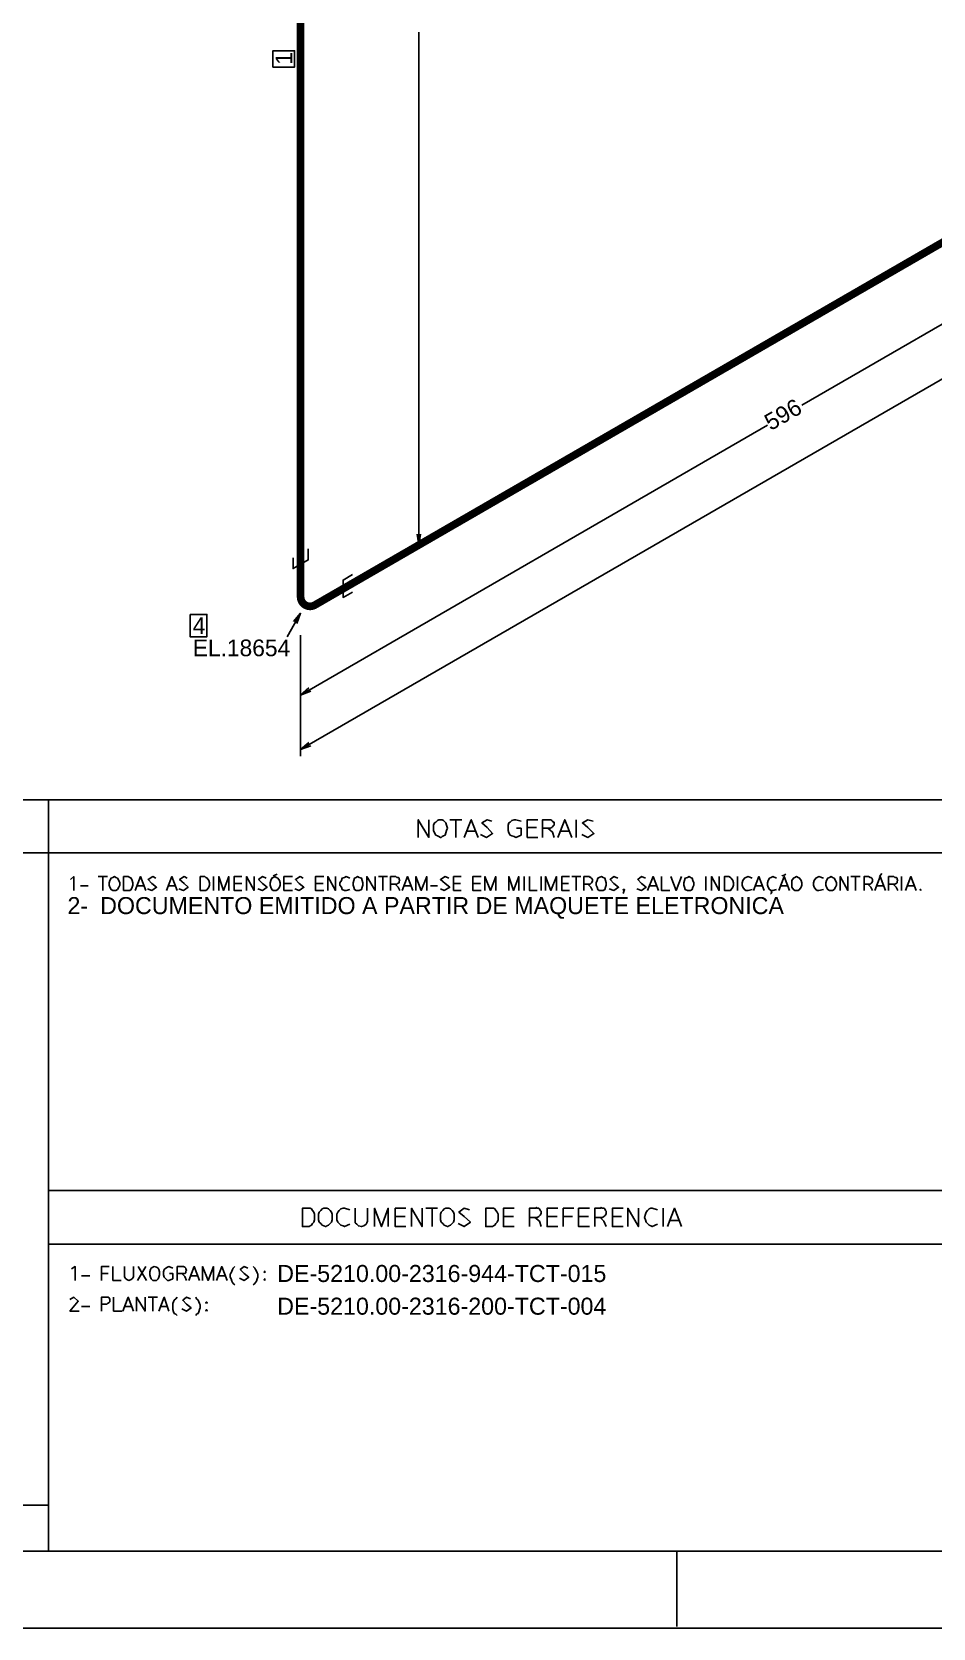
# Model space of a CAD drawing. Extents: x 0 to 607, y 0 to 422.
# Drawn here: x 139.8 to 257.3, y 0 to 207.9 of the extents above; entities that cross this region are included whole.
import ezdxf

# ---------------------------------------------------------------- set-up
doc = ezdxf.new("R2010")
doc.units = 0
doc.header["$MEASUREMENT"] = 0
doc.layers.add('GT_1', color=7, linetype='Continuous')
doc.styles.add('HTX1', font='O8116901', dxfattribs={"width": 1.02})

msp = doc.modelspace()

# ---------------------------------------------------------------- linework, layer by layer
at = {"linetype": 'Continuous'}
msp.add_lwpolyline([(0, 421.74), (597.11, 421.74), (597.11, 0), (0, 0)], close=True, dxfattribs=at)
at = {"layer": 'GT_1', "flags": 128}
for points in [[(25, 10), (583.8, 10), (583.8, 409.8)], [(190.28, 141.077), (190.28, 207.888)], [(171.252, 203.344), (171.252, 205.474), (174.092, 205.474), (174.092, 203.344), (171.252, 203.344)], [(300.401, 194.043), (240.193, 159.324)], [(174.873, 114.452), (259.363, 163.229)], [(174.873, 121.552), (235.72, 156.697)], [(177.358, 133.622), (190.99, 141.503)], [(190.067, 142.497), (190.28, 141.077), (190.493, 142.497)], [(173.879, 139.444), (173.879, 138.024), (175.867, 139.16), (175.867, 140.58)], [(181.618, 137.243), (180.411, 136.533), (180.411, 134.261), (181.618, 134.971)], [(160.46, 132.06), (162.661, 132.06), (162.661, 129.149), (160.46, 129.149), (160.46, 132.06)], [(174.873, 132.202), (173.098, 129.149)], [(174.376, 130.853), (174.873, 132.202), (173.95, 131.137)], [(174.873, 129.362), (174.873, 120.7)], [(174.873, 129.362), (174.873, 113.6)], [(175.938, 122.475), (174.873, 121.552), (176.222, 122.049)], [(175.938, 115.375), (174.873, 114.452), (176.222, 114.949)], [(453.8, 107.9), (25, 107.9)], [(142, 107.9), (142, 10)], [(190.2, 103), (190.2, 105.3), (191.6, 103), (191.6, 105.3)], [(193.2, 103), (193.3, 103.1), (193.5, 103.2), (193.7, 103.3), (193.8, 103.6), (193.9, 103.9), (194, 104.2), (193.9, 104.6), (193.8, 104.9), (193.7, 105), (193.5, 105.2), (193.3, 105.3), (193.1, 105.3), (192.9, 105.3), (192.7, 105.2), (192.5, 105), (192.3, 104.9), (192.2, 104.6), (192.2, 104.2), (192.2, 103.9), (192.3, 103.6), (192.5, 103.3), (192.7, 103.2), (192.9, 103.1), (193.1, 103), (193.2, 103)], [(194.3, 105.3), (195.9, 105.3)], [(195.1, 103), (195.1, 105.3)], [(196.2, 103), (197.1, 105.3), (198, 103)], [(198.3, 103.4), (199.1, 103), (199.9, 103.5), (199.2, 104.3), (198.5, 104.9), (199.2, 105.3), (199.8, 105.1)], [(203.6, 105.1), (202.9, 105.3), (202.7, 105.3), (202.4, 105.2), (202.2, 105), (202, 104.9), (201.9, 104.6), (201.9, 104.2), (201.9, 103.9), (202, 103.6), (202.2, 103.3), (202.4, 103.2), (202.7, 103.1), (202.9, 103), (203.6, 103.3), (203.6, 104.2), (203, 104.2)], [(205.8, 105.3), (204.4, 105.3), (204.4, 103), (205.8, 103)], [(204.4, 104.3), (205.6, 104.3)], [(206.4, 103), (206.4, 105.3), (207.3, 105.3), (207.5, 105.3), (207.6, 105.2), (207.7, 105.1), (207.8, 105), (207.9, 105), (207.9, 104.8), (207.9, 104.6), (207.8, 104.5), (207.7, 104.4), (207.6, 104.3), (207.4, 104.2), (207.3, 104.2), (206.4, 104.2)], [(207.1, 104.2), (207.7, 103.7), (207.9, 103)], [(208.4, 103), (209.3, 105.3), (210.2, 103)], [(210.8, 103), (210.8, 105.3)], [(211.5, 103.4), (212.3, 103), (213.1, 103.5), (212.3, 104.3), (211.6, 104.9), (212.3, 105.3), (213, 105.1)], [(196.5, 103.8), (197.7, 103.8)], [(208.7, 103.8), (209.9, 103.8)], [(328.9, 101), (25, 101)], [(144.9, 97.5), (145.3, 97.9), (145.3, 96.1)], [(148.5, 97.9), (149.7, 97.9)], [(149.1, 96.1), (149.1, 97.9)], [(150.7, 96.1), (150.8, 96.1), (151, 96.2), (151.2, 96.5), (151.3, 96.8), (151.3, 97.1), (151.2, 97.4), (151, 97.7), (150.8, 97.8), (150.6, 97.9), (150.4, 97.8), (150.2, 97.7), (150, 97.4), (149.9, 97.1), (149.9, 96.8), (150, 96.5), (150.2, 96.2), (150.4, 96.1), (150.6, 96.1), (150.7, 96.1)], [(152.5, 96.1), (152.6, 96.1), (152.8, 96.2), (152.9, 96.5), (153, 96.8), (153, 97.1), (152.9, 97.4), (152.8, 97.7), (152.6, 97.8), (152.4, 97.9), (151.8, 97.9), (151.8, 96.1), (152.4, 96.1), (152.5, 96.1)], [(153.3, 96.1), (154, 97.9), (154.7, 96.1)], [(154.9, 96.3), (155.5, 96.1), (156.1, 96.5), (155.5, 97), (155, 97.5), (155.6, 97.9), (156, 97.7)], [(157.4, 96.1), (158.1, 97.9), (158.8, 96.1)], [(159, 96.3), (159.6, 96.1), (160.2, 96.5), (159.7, 97), (159.1, 97.5), (159.7, 97.9), (160.1, 97.7)], [(162.4, 96.1), (162.5, 96.1), (162.7, 96.2), (162.9, 96.5), (163, 96.8), (163, 97.1), (162.9, 97.4), (162.7, 97.7), (162.5, 97.8), (162.4, 97.9), (161.8, 97.9), (161.8, 96.1), (162.4, 96.1)], [(163.5, 96.1), (163.5, 97.9)], [(164.2, 96.1), (164.2, 97.9), (164.8, 96.1), (165.5, 97.9), (165.5, 96.1)], [(167.2, 97.9), (166.2, 97.9), (166.2, 96.1), (167.2, 96.1)], [(167.8, 96.1), (167.8, 97.9), (168.8, 96.1), (168.8, 97.9)], [(169.3, 96.3), (169.9, 96.1), (170.5, 96.5), (169.9, 97), (169.4, 97.5), (169.9, 97.9), (170.4, 97.7)], [(171.6, 96.1), (171.7, 96.1), (171.9, 96.2), (172.1, 96.5), (172.2, 96.8), (172.2, 97.1), (172.1, 97.4), (171.9, 97.7), (171.7, 97.8), (171.5, 97.9), (171.3, 97.8), (171.1, 97.7), (171, 97.4), (170.9, 97.1), (170.9, 96.8), (171, 96.5), (171.1, 96.2), (171.3, 96.1), (171.5, 96.1), (171.6, 96.1)], [(171.3, 98), (171.5, 98.1), (171.8, 98.2)], [(173.8, 97.9), (172.7, 97.9), (172.7, 96.1), (173.8, 96.1)], [(174.1, 96.3), (174.7, 96.1), (175.3, 96.5), (174.7, 97), (174.2, 97.5), (174.8, 97.9), (175.2, 97.7)], [(177.9, 97.9), (176.8, 97.9), (176.8, 96.1), (177.9, 96.1)], [(178.4, 96.1), (178.4, 97.9), (179.4, 96.1), (179.4, 97.9)], [(181.3, 97.7), (180.8, 97.9), (180.6, 97.8), (180.3, 97.7), (180.2, 97.4), (180, 97.1), (180, 96.8), (180.2, 96.5), (180.3, 96.2), (180.6, 96.1), (180.8, 96.1), (181.3, 96.2)], [(182.4, 96.1), (182.5, 96.1), (182.8, 96.2), (182.9, 96.5), (183, 96.8), (183, 97.1), (182.9, 97.4), (182.8, 97.7), (182.5, 97.8), (182.3, 97.9), (182.1, 97.8), (181.9, 97.7), (181.8, 97.4), (181.7, 97.1), (181.7, 96.8), (181.8, 96.5), (181.9, 96.2), (182.1, 96.1), (182.3, 96.1), (182.4, 96.1)], [(183.5, 96.1), (183.5, 97.9), (184.6, 96.1), (184.6, 97.9)], [(185, 97.9), (186.2, 97.9)], [(185.6, 96.1), (185.6, 97.9)], [(186.6, 96.1), (186.6, 97.9), (187.3, 97.9), (187.4, 97.8), (187.6, 97.8), (187.7, 97.7), (187.7, 97.5), (187.8, 97.4), (187.7, 97.3), (187.7, 97.1), (187.5, 97), (187.4, 96.9), (187.3, 96.9), (186.6, 96.9)], [(188.1, 96.1), (188.8, 97.9), (189.5, 96.1)], [(189.9, 96.1), (189.9, 97.9), (190.6, 96.1), (191.3, 97.9), (191.3, 96.1)], [(193.1, 96.3), (193.6, 96.1), (194.3, 96.5), (193.7, 97), (193.1, 97.5), (193.7, 97.9), (194.2, 97.7)], [(195.8, 97.9), (194.8, 97.9), (194.8, 96.1), (195.8, 96.1)], [(198.4, 97.9), (197.3, 97.9), (197.3, 96.1), (198.4, 96.1)], [(198.9, 96.1), (198.9, 97.9), (199.6, 96.1), (200.3, 97.9), (200.3, 96.1)], [(202, 96.1), (202, 97.9), (202.6, 96.1), (203.3, 97.9), (203.3, 96.1)], [(204, 96.1), (204, 97.9)], [(204.7, 97.9), (204.7, 96.1), (205.7, 96.1)], [(206.2, 96.1), (206.2, 97.9)], [(206.8, 96.1), (206.8, 97.9), (207.5, 96.1), (208.2, 97.9), (208.2, 96.1)], [(209.9, 97.9), (208.9, 97.9), (208.9, 96.1), (209.9, 96.1)], [(210.2, 97.9), (211.4, 97.9)], [(210.8, 96.1), (210.8, 97.9)], [(211.8, 96.1), (211.8, 97.9), (212.4, 97.9), (212.5, 97.9), (212.6, 97.8), (212.7, 97.8), (212.8, 97.7), (212.9, 97.5), (212.9, 97.4), (212.9, 97.3), (212.8, 97.1), (212.7, 97), (212.6, 96.9), (212.4, 96.9), (211.8, 96.9)], [(214.2, 96.1), (214.3, 96.1), (214.5, 96.2), (214.6, 96.5), (214.7, 96.8), (214.7, 97.1), (214.6, 97.4), (214.5, 97.7), (214.3, 97.8), (214.1, 97.9), (213.8, 97.8), (213.6, 97.7), (213.5, 97.4), (213.4, 97.1), (213.4, 96.8), (213.5, 96.5), (213.6, 96.2), (213.8, 96.1), (214.1, 96.1), (214.2, 96.1)], [(215.1, 96.3), (215.7, 96.1), (216.3, 96.5), (215.7, 97), (215.2, 97.5), (215.7, 97.9), (216.2, 97.7)], [(218.7, 96.3), (219.3, 96.1), (219.9, 96.5), (219.3, 97), (218.8, 97.5), (219.3, 97.9), (219.8, 97.7)], [(220.1, 96.1), (220.8, 97.9), (221.5, 96.1)], [(221.9, 97.9), (221.9, 96.1), (223, 96.1)], [(223.1, 97.9), (223.8, 96.1), (224.5, 97.9)], [(225.6, 96.1), (225.7, 96.1), (225.9, 96.2), (226, 96.5), (226.1, 96.8), (226.1, 97.1), (226, 97.4), (225.9, 97.7), (225.7, 97.8), (225.5, 97.9), (225.3, 97.8), (225, 97.7), (224.9, 97.4), (224.8, 97.1), (224.8, 96.8), (224.9, 96.5), (225, 96.2), (225.3, 96.1), (225.5, 96.1), (225.6, 96.1)], [(227.7, 96.1), (227.7, 97.9)], [(228.4, 96.1), (228.4, 97.9), (229.4, 96.1), (229.4, 97.9)], [(230.8, 96.1), (230.9, 96.1), (231, 96.2), (231.2, 96.5), (231.3, 96.8), (231.3, 97.1), (231.2, 97.4), (231, 97.7), (230.9, 97.8), (230.7, 97.9), (230.1, 97.9), (230.1, 96.1), (230.7, 96.1), (230.8, 96.1)], [(231.8, 96.1), (231.8, 97.9)], [(233.7, 97.7), (233.2, 97.9), (232.9, 97.8), (232.7, 97.7), (232.5, 97.4), (232.4, 97.1), (232.4, 96.8), (232.5, 96.5), (232.7, 96.2), (232.9, 96.1), (233.2, 96.1), (233.7, 96.2)], [(233.9, 96.1), (234.6, 97.9), (235.3, 96.1)], [(236.9, 97.7), (236.4, 97.9), (236.2, 97.8), (236, 97.7), (235.8, 97.4), (235.7, 97.1), (235.7, 96.8), (235.8, 96.5), (236, 96.2), (236.2, 96.1), (236.4, 96.1), (236.9, 96.2)], [(237.2, 96.1), (237.9, 97.9), (238.6, 96.1)], [(237.6, 98), (237.9, 98.1), (238.1, 98.2)], [(239.6, 96.1), (239.7, 96.1), (239.9, 96.2), (240.1, 96.5), (240.2, 96.8), (240.2, 97.1), (240.1, 97.4), (239.9, 97.7), (239.7, 97.8), (239.5, 97.9), (239.3, 97.8), (239.1, 97.7), (238.9, 97.4), (238.9, 97.1), (238.9, 96.8), (238.9, 96.5), (239.1, 96.2), (239.3, 96.1), (239.5, 96.1), (239.6, 96.1)], [(243, 97.7), (242.4, 97.9), (242.2, 97.8), (242, 97.7), (241.8, 97.4), (241.7, 97.1), (241.7, 96.8), (241.8, 96.5), (242, 96.2), (242.2, 96.1), (242.4, 96.1), (243, 96.2)], [(244.1, 96.1), (244.2, 96.1), (244.4, 96.2), (244.6, 96.5), (244.7, 96.8), (244.7, 97.1), (244.6, 97.4), (244.4, 97.7), (244.2, 97.8), (244, 97.9), (243.8, 97.8), (243.6, 97.7), (243.4, 97.4), (243.3, 97.1), (243.3, 96.8), (243.4, 96.5), (243.6, 96.2), (243.8, 96.1), (244, 96.1), (244.1, 96.1)], [(245.2, 96.1), (245.2, 97.9), (246.2, 96.1), (246.2, 97.9)], [(246.6, 97.9), (247.8, 97.9)], [(247.2, 96.1), (247.2, 97.9)], [(248.3, 96.1), (248.3, 97.9), (248.9, 97.9), (249.1, 97.8), (249.2, 97.8), (249.3, 97.7), (249.4, 97.5), (249.4, 97.4), (249.4, 97.3), (249.3, 97.1), (249.2, 97), (249.1, 96.9), (248.9, 96.9), (248.3, 96.9)], [(249.7, 96.1), (250.4, 97.9), (251.1, 96.1)], [(250.3, 97.9), (250.6, 98.3)], [(251.5, 96.1), (251.5, 97.9), (252.2, 97.9), (252.3, 97.8), (252.5, 97.8), (252.6, 97.7), (252.6, 97.5), (252.7, 97.4), (252.6, 97.3), (252.6, 97.1), (252.5, 97), (252.3, 96.9), (252.2, 96.9), (251.5, 96.9)], [(253.2, 96.1), (253.2, 97.9)], [(253.7, 96.1), (254.4, 97.9), (255.1, 96.1)], [(146.2, 96.7), (147.2, 96.7)], [(153.5, 96.7), (154.4, 96.7)], [(157.6, 96.7), (158.5, 96.7)], [(166.2, 97), (167.2, 97)], [(172.7, 97), (173.7, 97)], [(176.8, 97), (177.8, 97)], [(187.2, 96.9), (187.6, 96.5), (187.8, 96.1)], [(188.3, 96.7), (189.2, 96.7)], [(191.8, 96.7), (192.7, 96.7)], [(194.8, 97), (195.7, 97)], [(197.3, 97), (198.3, 97)], [(208.9, 97), (209.8, 97)], [(212.3, 96.9), (212.7, 96.5), (212.9, 96.1)], [(217.1, 96.2), (217, 96.2), (216.9, 96.2), (217, 96.1), (217.1, 96.2), (216.9, 95.7)], [(220.4, 96.7), (221.3, 96.7)], [(234.2, 96.7), (235.1, 96.7)], [(236.1, 95.6), (236.3, 95.8), (236.2, 95.9), (236.3, 96.1)], [(237.4, 96.7), (238.4, 96.7)], [(248.8, 96.9), (249.2, 96.5), (249.4, 96.1)], [(250, 96.7), (250.9, 96.7)], [(252.1, 96.9), (252.5, 96.5), (252.7, 96.1)], [(253.9, 96.7), (254.8, 96.7)], [(255.7, 96.1), (255.7, 96.2), (255.6, 96.2), (255.7, 96.1)], [(453.8, 57), (142, 57)], [(176, 52.3), (176.1, 52.4), (176.3, 52.5), (176.4, 52.7), (176.6, 52.9), (176.7, 53.2), (176.7, 53.5), (176.7, 53.9), (176.6, 54.2), (176.4, 54.4), (176.3, 54.6), (176.1, 54.7), (175.9, 54.7), (175.1, 54.7), (175.1, 52.3), (175.9, 52.3), (176, 52.3)], [(178.2, 52.3), (178.3, 52.4), (178.5, 52.5), (178.7, 52.7), (178.9, 52.9), (179, 53.2), (179, 53.5), (179, 53.9), (178.9, 54.2), (178.7, 54.4), (178.5, 54.6), (178.3, 54.7), (178.1, 54.7), (177.9, 54.7), (177.7, 54.6), (177.5, 54.4), (177.3, 54.2), (177.2, 53.9), (177.2, 53.5), (177.2, 53.2), (177.3, 52.9), (177.5, 52.7), (177.7, 52.5), (177.9, 52.4), (178.1, 52.3), (178.2, 52.3)], [(181.3, 54.5), (180.6, 54.7), (180.4, 54.7), (180.1, 54.6), (179.9, 54.4), (179.7, 54.2), (179.6, 53.9), (179.6, 53.5), (179.6, 53.2), (179.7, 52.9), (179.9, 52.7), (180.1, 52.5), (180.4, 52.4), (180.6, 52.3), (181.3, 52.6)], [(182, 54.7), (182, 53), (182, 52.8), (182.2, 52.6), (182.4, 52.4), (182.8, 52.3), (183.1, 52.4), (183.4, 52.6), (183.5, 52.8), (183.6, 53), (183.6, 54.7)], [(184.5, 52.3), (184.5, 54.7), (185.4, 52.3), (186.3, 54.7), (186.3, 52.3)], [(188.6, 54.7), (187.2, 54.7), (187.2, 52.3), (188.6, 52.3)], [(189.3, 52.3), (189.3, 54.7), (190.7, 52.3), (190.7, 54.7)], [(191.2, 54.7), (192.7, 54.7)], [(192, 52.3), (192, 54.7)], [(194.1, 52.3), (194.2, 52.4), (194.4, 52.5), (194.6, 52.7), (194.8, 52.9), (194.9, 53.2), (194.9, 53.5), (194.9, 53.9), (194.8, 54.2), (194.6, 54.4), (194.4, 54.6), (194.2, 54.7), (194, 54.7), (193.8, 54.7), (193.6, 54.6), (193.4, 54.4), (193.2, 54.2), (193.1, 53.9), (193.1, 53.5), (193.1, 53.2), (193.2, 52.9), (193.4, 52.7), (193.6, 52.5), (193.8, 52.4), (194, 52.3), (194.1, 52.3)], [(195.4, 52.7), (196.2, 52.3), (197, 52.9), (196.2, 53.6), (195.5, 54.2), (196.2, 54.7), (196.9, 54.5)], [(199.9, 52.3), (200, 52.4), (200.2, 52.5), (200.3, 52.7), (200.5, 52.9), (200.6, 53.2), (200.6, 53.5), (200.6, 53.9), (200.5, 54.2), (200.3, 54.4), (200.2, 54.6), (200, 54.7), (199.8, 54.7), (199, 54.7), (199, 52.3), (199.8, 52.3), (199.9, 52.3)], [(202.7, 54.7), (201.3, 54.7), (201.3, 52.3), (202.7, 52.3)], [(204.7, 52.3), (204.7, 54.7), (205.6, 54.7), (205.6, 54.8), (205.7, 54.7), (205.9, 54.7), (206, 54.6), (206.1, 54.4), (206.2, 54.3), (206.2, 54.1), (206.2, 54), (206.1, 53.8), (206, 53.7), (205.9, 53.6), (205.7, 53.5), (205.6, 53.5), (204.7, 53.5)], [(208.4, 54.7), (207, 54.7), (207, 52.3), (208.4, 52.3)], [(210.5, 54.7), (209.1, 54.7), (209.1, 52.3)], [(212.5, 54.7), (211.1, 54.7), (211.1, 52.3), (212.5, 52.3)], [(213.2, 52.3), (213.2, 54.7), (214, 54.7), (214, 54.8), (214.2, 54.7), (214.4, 54.7), (214.5, 54.6), (214.6, 54.4), (214.7, 54.3), (214.7, 54.1), (214.7, 54), (214.6, 53.8), (214.5, 53.7), (214.4, 53.6), (214.2, 53.5), (214, 53.5), (213.2, 53.5)], [(216.9, 54.7), (215.5, 54.7), (215.5, 52.3), (216.9, 52.3)], [(217.5, 52.3), (217.5, 54.7), (218.9, 52.3), (218.9, 54.7)], [(221.4, 54.5), (220.7, 54.7), (220.5, 54.7), (220.3, 54.6), (220.1, 54.4), (219.9, 54.2), (219.8, 53.9), (219.7, 53.5), (219.8, 53.2), (219.9, 52.9), (220.1, 52.7), (220.3, 52.5), (220.5, 52.4), (220.7, 52.3), (221.4, 52.6)], [(222.1, 52.3), (222.1, 54.7)], [(222.7, 52.3), (223.6, 54.7), (224.5, 52.3)], [(187.2, 53.6), (188.5, 53.6)], [(201.3, 53.6), (202.6, 53.6)], [(205.4, 53.5), (206, 53), (206.2, 52.3)], [(207, 53.6), (208.3, 53.6)], [(209.1, 53.6), (210.3, 53.6)], [(211.1, 53.6), (212.4, 53.6)], [(213.9, 53.5), (214.4, 53), (214.7, 52.3)], [(215.5, 53.6), (216.7, 53.6)], [(223, 53.1), (224.2, 53.1)], [(453.8, 50), (142, 50)], [(145, 46.8), (145.5, 47.1), (145.5, 45.3)], [(146.3, 45.9), (147.4, 45.9)], [(149.9, 47.1), (148.9, 47.1), (148.9, 45.3)], [(148.9, 46.2), (149.8, 46.2)], [(150.4, 47.1), (150.4, 45.3), (151.5, 45.3)], [(151.9, 47.1), (151.9, 45.8), (152, 45.6), (152.2, 45.4), (152.5, 45.3), (152.8, 45.4), (153, 45.6), (153.1, 45.8), (153.1, 47.1)], [(153.6, 45.3), (154.7, 47.1)], [(153.7, 47.1), (154.8, 45.3)], [(155.9, 45.3), (156.1, 45.3), (156.3, 45.5), (156.4, 45.7), (156.5, 46), (156.5, 46.4), (156.4, 46.7), (156.3, 46.9), (156.1, 47), (155.8, 47.1), (155.6, 47), (155.4, 46.9), (155.3, 46.7), (155.2, 46.4), (155.2, 46), (155.3, 45.7), (155.4, 45.5), (155.6, 45.3), (155.8, 45.3), (155.9, 45.3)], [(158.2, 46.9), (157.7, 47.1), (157.5, 47), (157.3, 46.9), (157.1, 46.7), (157, 46.4), (157, 46), (157.1, 45.7), (157.3, 45.5), (157.5, 45.3), (157.7, 45.3), (158.2, 45.5), (158.2, 46.2), (157.8, 46.2)], [(158.8, 45.3), (158.8, 47.1), (159.5, 47.1), (159.6, 47.1), (159.8, 47), (159.9, 46.9), (159.9, 46.8), (160, 46.6), (159.9, 46.5), (159.9, 46.3), (159.8, 46.2), (159.6, 46.2), (159.5, 46.2), (158.8, 46.2)], [(159.4, 46.2), (159.8, 45.8), (160, 45.3)], [(160.3, 45.3), (161, 47.1), (161.7, 45.3)], [(160.5, 45.9), (161.4, 45.9)], [(162.1, 45.3), (162.1, 47.1), (162.8, 45.3), (163.5, 47.1), (163.5, 45.3)], [(163.9, 45.3), (164.6, 47.1), (165.3, 45.3)], [(164.1, 45.9), (165, 45.9)], [(166.3, 47.1), (166.1, 46.9), (166, 46.7), (165.9, 46.5), (165.8, 46.3), (165.7, 46.1), (165.7, 45.9), (165.7, 45.7), (165.8, 45.5), (165.9, 45.2), (166, 45), (166.1, 44.9), (166.3, 44.7)], [(166.9, 45.6), (167.5, 45.3), (168.1, 45.7), (167.5, 46.2), (167, 46.7), (167.5, 47.1), (168, 46.9)], [(168.7, 47.1), (168.9, 46.9), (169, 46.7), (169.1, 46.5), (169.2, 46.3), (169.3, 46.1), (169.3, 45.9), (169.3, 45.7), (169.2, 45.5), (169.1, 45.2), (169, 45), (168.9, 44.9), (168.7, 44.7)], [(170.2, 46.3), (170.2, 46.4), (170.2, 46.5), (170.1, 46.4), (170.2, 46.3)], [(170.2, 45.3), (170.2, 45.4), (170.2, 45.5), (170.1, 45.4), (170.2, 45.3)], [(144.8, 42.8), (145.3, 43.1), (145.9, 42.6), (144.8, 41.3), (146, 41.3)], [(146.3, 41.9), (147.4, 41.9)], [(148.9, 41.3), (148.9, 43.1), (149.6, 43.1), (149.8, 43.1), (149.9, 43), (150, 42.8), (150, 42.7), (150, 42.5), (149.9, 42.4), (149.7, 42.3), (149.6, 42.2), (148.9, 42.2)], [(150.5, 43.1), (150.5, 41.3), (151.6, 41.3)], [(151.7, 41.3), (152.4, 43.1), (153.1, 41.3)], [(152, 41.9), (152.9, 41.9)], [(153.5, 41.3), (153.5, 43.1), (154.6, 41.3), (154.6, 43.1)], [(155, 43.1), (156.2, 43.1)], [(155.6, 41.3), (155.6, 43.1)], [(156.4, 41.3), (157.1, 43.1), (157.7, 41.3)], [(156.6, 41.9), (157.5, 41.9)], [(158.8, 43.1), (158.6, 42.9), (158.4, 42.7), (158.3, 42.5), (158.2, 42.3), (158.2, 42.1), (158.2, 41.9), (158.2, 41.7), (158.2, 41.5), (158.3, 41.2), (158.4, 41), (158.6, 40.9), (158.8, 40.7)], [(159.4, 41.6), (160, 41.3), (160.6, 41.7), (160, 42.2), (159.5, 42.7), (160, 43.1), (160.5, 42.9)], [(161.2, 43.1), (161.3, 42.9), (161.5, 42.7), (161.6, 42.5), (161.7, 42.3), (161.8, 42.1), (161.8, 41.9), (161.8, 41.7), (161.7, 41.5), (161.6, 41.2), (161.5, 41), (161.3, 40.9), (161.2, 40.7)], [(162.6, 42.3), (162.7, 42.4), (162.6, 42.5), (162.5, 42.4), (162.6, 42.3)], [(162.6, 41.3), (162.7, 41.4), (162.6, 41.5), (162.5, 41.4), (162.6, 41.3)], [(142, 16), (25, 16)], [(223.9, 0.2), (223.9, 10)]]:
    msp.add_lwpolyline(points, dxfattribs=at)
at = {"layer": 'GT_1', "const_width": 1, "flags": 128}
for points in [[(174.873, 270.226), (174.873, 138.592)], [(180.411, 135.397), (300.401, 204.693)], [(174.873, 138.592), (174.873, 134.332)], [(176.719, 133.267), (180.411, 135.397)]]:
    msp.add_lwpolyline(points, dxfattribs=at)
msp.add_lwpolyline([(174.873, 134.332, 0.577571), (176.719, 133.267)], format="xyb", dxfattribs=at)

# ---------------------------------------------------------------- texts
at = {"layer": 'GT_1', "style": 'HTX1', "width": 1.02}
for s, height, rotation, p in [('1', 2.174, 90, (173.772, 203.664)), ('596', 2.1744, 30, (236.135, 155.926))]:
    msp.add_text(s, height=height, rotation=rotation, dxfattribs=at).set_placement(p)
for s, height, p in [('4', 2.174, (160.815, 129.504)), ('EL.18654', 2.1744, (160.815, 126.605)), ('2-', 2.2188, (144.485, 93.01)), ('DOCUMENTO EMITIDO A PARTIR DE MAQUETE ELETRONICA', 2.21875, (148.745, 93.01)), ('DE-5210.00-2316-944-TCT-015', 2.21875, (171.82, 45.085)), ('DE-5210.00-2316-200-TCT-004', 2.21875, (171.82, 40.825))]:
    msp.add_text(s, height=height, dxfattribs=at).set_placement(p)

doc.saveas('drawing.dxf')
